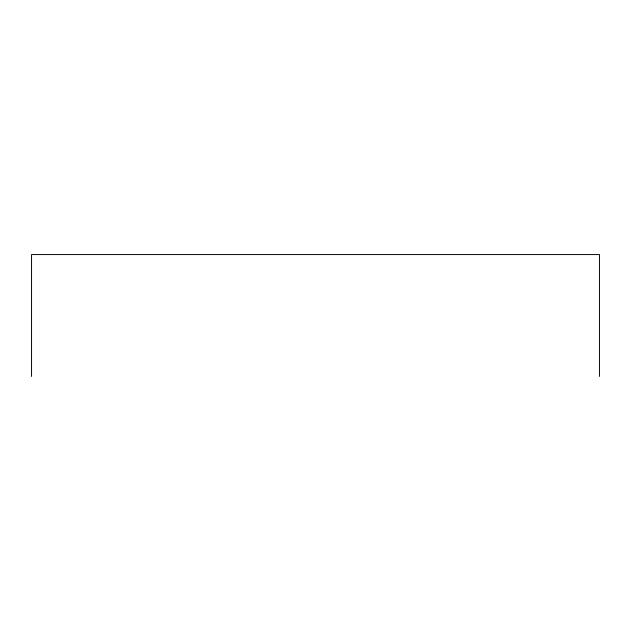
<?xml version="1.0" encoding="UTF-8"?>
<svg xmlns="http://www.w3.org/2000/svg" width="631" height="631" viewBox="0 0 631 631"><rect width="100%" height="100%" fill="white"/><g stroke="black" fill="none" stroke-linecap="round" stroke-linejoin="round"><path stroke-width="0.95" d="M599.45 376.439L599.45 254.561L31.55 254.561L31.55 376.439"/></g></svg>
